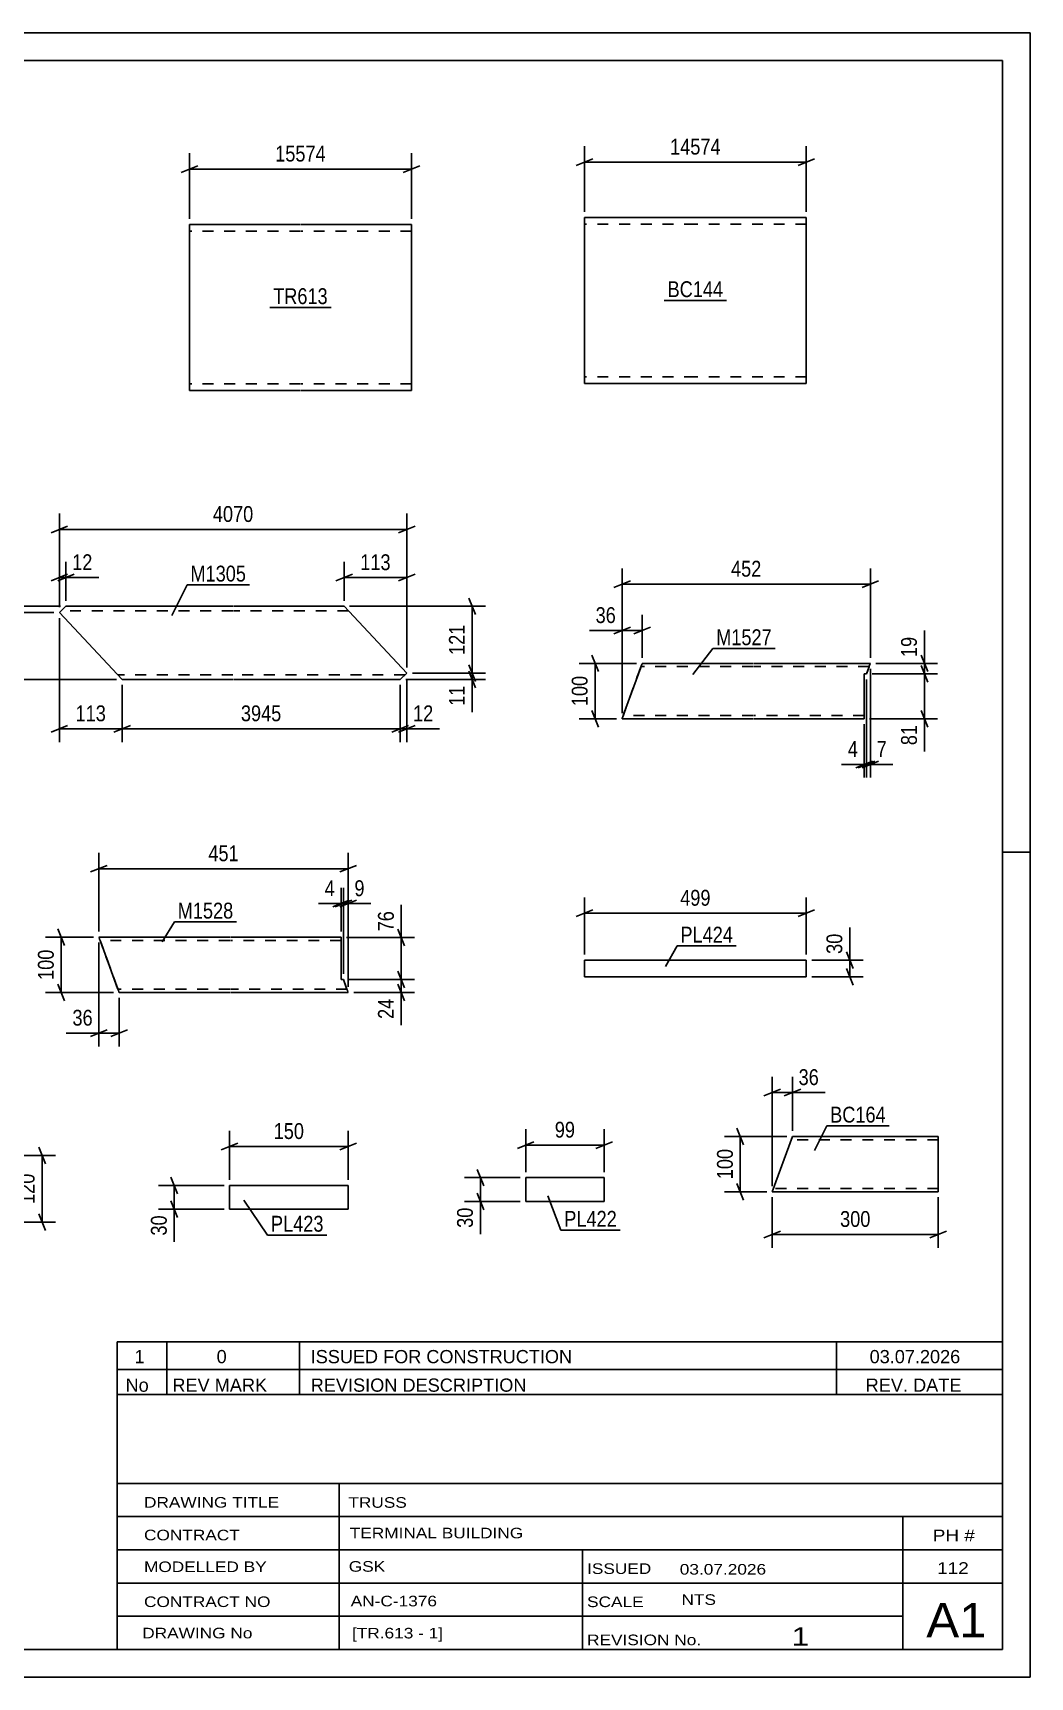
# Model space of a CAD drawing. Header units: millimetres. Extents: x 0 to 420, y 0 to 297.
# Drawn here: x 239.8 to 420, y 0 to 297 of the extents above; entities that cross this region are included whole.
import ezdxf

# ---------------------------------------------------------------- set-up
doc = ezdxf.new("R2010")
doc.units = ezdxf.units.MM
doc.linetypes.add('DXK_LINE_DOT2', pattern=[3.9198, 1.9599, -1.9599])
doc.styles.add('Arial Narrow', font='ARIALN.TTF', dxfattribs={"height": 0.2})

# ---------------------------------------------------------------- blocks, each defined once
blk = doc.blocks.new('Unknown-761550548-1135')
at = {"color": 5, "linetype": 'Continuous'}
for p, q in [((420, 297), (0, 297)), ((420, 0), (420, 297)), ((415, 292), (5, 292)), ((415, 5), (415, 292)), ((420, 149), (415, 149)), ((5, 5), (415, 5)), ((0, 0), (420, 0))]:
    blk.add_line(p, q, dxfattribs=at)
blk = doc.blocks.new('Unknown-761550548-12385')
at = {"color": 7, "linetype": 'Continuous'}
for p, q in [((255, 51.05), (255, 5)), ((255, 51.05), (415, 51.05)), ((415, 51), (415, 5)), ((255, 35), (415, 35)), ((295.14, 35), (295.14, 5)), ((255, 29), (415, 29)), ((397, 5.05), (397, 29.05)), ((255, 23), (415, 23)), ((339.14, 23), (339.14, 5)), ((255, 17), (415, 17)), ((255, 11), (397, 11)), ((255, 5), (415, 5))]:
    blk.add_line(p, q, dxfattribs=at)
at = {"color": 7, "style": 'Arial Narrow'}
for s, height, width, p in [('DRAWING TITLE', 1.9089, 1.425378, (259.88, 30.61)), ('TRUSS ', 1.909, 1.425378, (296.81, 30.59)), ('TERMINAL BUILDING', 1.9089, 1.425378, (297.06, 25.07)), ('CONTRACT', 1.909, 1.425378, (259.88, 24.71)), ('MODELLED BY', 1.9089, 1.425378, (259.88, 18.98)), ('GSK', 1.909, 1.425378, (296.88, 19.04)), ('ISSUED', 1.909, 1.425378, (339.94, 18.64)), ('03.07.2026', 1.909, 1.425378, (356.69, 18.52)), ('CONTRACT NO', 1.9089, 1.425378, (259.88, 12.66)), ('AN-C-1376', 1.909, 1.425378, (297.23, 12.78)), ('SCALE', 1.909, 1.425378, (339.94, 12.65)), ('A1', 6.204, 1.25, (401.24, 7.2)), ('DRAWING No', 1.909, 1.425378, (259.56, 7)), ('[TR.613 - 1]', 1.9089, 1.425378, (297.46, 6.99)), ('1', 3.34, 1.5, (376.91, 5.68)), ('REVISION No.', 1.9089, 1.425378, (339.94, 5.77))]:
    blk.add_text(s, height=height, dxfattribs=dict(at, width=width)).set_placement(p)
at = {"color": 7, "linetype": 'Continuous', "style": 'Arial Narrow'}
for s, height, width, p in [('PH #', 2.1, 1.42538, (402.4, 24.55)), ('112', 2.1, 1.42538, (403.19, 18.65)), ('NTS', 1.909, 1.425378, (357, 13.05))]:
    blk.add_text(s, height=height, dxfattribs=dict(at, width=width)).set_placement(p)
blk = doc.blocks.new('Unknown-761550548-12386')
at = {"color": 7, "linetype": 'Continuous'}
for p, q in [((255, 60.55), (415, 60.55)), ((415, 60.55), (255, 60.55)), ((255, 60.55), (255, 55.55)), ((264, 60.55), (264, 55.55)), ((288, 60.55), (288, 55.55)), ((385, 60.55), (385, 55.55)), ((415, 60.55), (415, 55.55)), ((255, 55.55), (415, 55.55)), ((255, 55.55), (255, 51.05)), ((255, 55.55), (415, 55.55)), ((264, 55.55), (264, 51.05)), ((288, 55.55), (288, 51.05)), ((385, 55.55), (385, 51.05)), ((415, 55.55), (415, 51.05)), ((415, 51.05), (255, 51.05))]:
    blk.add_line(p, q, dxfattribs=at)
at = {"color": 7, "linetype": 'Continuous', "style": 'Arial Narrow'}
for s, height, width, p in [('1', 2.39, 1.196471, (258.16, 56.7)), ('0', 2.39, 1.196471, (273, 56.7)), ('ISSUED FOR CONSTRUCTION', 2.3861, 1.196471, (290, 56.7)), ('03.07.2026', 2.386, 1.196471, (391, 56.7)), ('No', 2.386, 1.2, (256.54, 51.55)), ('REV MARK', 2.386, 1.2, (265, 51.55)), ('REVISION DESCRIPTION', 2.3861, 1.2, (290, 51.55)), ('REV. DATE', 2.386, 1.2, (390.28, 51.55))]:
    blk.add_text(s, height=height, dxfattribs=dict(at, width=width)).set_placement(p)
blk = doc.blocks.new('Part-761550548-8776 - 8745')
at = {"color": 2, "linetype": 'Continuous'}
for p, q in [((244.58, 192.29), (245.78, 193.42)), ((245.78, 193.42), (275.93, 193.42)), ((276.03, 193.42), (296.03, 193.42)), ((296.03, 193.42), (307.37, 181.35)), ((255.93, 180.22), (244.58, 192.29)), ((307.37, 181.35), (306.17, 180.22)), ((275.93, 180.22), (255.93, 180.22)), ((306.17, 180.22), (276.03, 180.22))]:
    blk.add_line(p, q, dxfattribs=at)
at = {"color": 7, "linetype": 'DXK_LINE_DOT2'}
for p, q in [((275.93, 192.62), (244.93, 192.62)), ((296.78, 192.62), (276.03, 192.62)), ((275.93, 181.02), (255.17, 181.02)), ((307.02, 181.02), (276.03, 181.02))]:
    blk.add_line(p, q, dxfattribs=at)
blk = doc.blocks.new('Part-761550548-8835 - 8834')
at = {"color": 2, "linetype": 'Continuous'}
for p, q in [((373.4, 87.67), (377.04, 97.67)), ((377.04, 97.67), (403.4, 97.67)), ((403.4, 87.67), (403.4, 97.67)), ((403.4, 87.67), (373.4, 87.67))]:
    blk.add_line(p, q, dxfattribs=at)
at = {"color": 7, "linetype": 'DXK_LINE_DOT2'}
for p, q in [((403.4, 97.07), (376.82, 97.07)), ((373.62, 88.27), (373.63, 88.32)), ((403.4, 88.27), (373.62, 88.27)), ((403.4, 88.27), (403.4, 88.32))]:
    blk.add_line(p, q, dxfattribs=at)
blk = doc.blocks.new('Part-761550548-8933 - 8932')
at = {"color": 2, "linetype": 'Continuous'}
for p, q in [((328.85, 85.93), (328.85, 90.22)), ((328.85, 90.22), (343.04, 90.22)), ((343.04, 90.22), (343.04, 85.93)), ((343.04, 85.93), (328.85, 85.93))]:
    blk.add_line(p, q, dxfattribs=at)
blk = doc.blocks.new('Part-761550548-8948 - 8947')
at = {"color": 2, "linetype": 'Continuous'}
for p, q in [((275.34, 84.54), (275.34, 88.82)), ((275.34, 88.82), (296.77, 88.82)), ((296.77, 88.82), (296.77, 84.54)), ((296.77, 84.54), (275.34, 84.54))]:
    blk.add_line(p, q, dxfattribs=at)
blk = doc.blocks.new('Part-761550548-8961 - 8960')
at = {"color": 2, "linetype": 'Continuous'}
for p, q in [((339.46, 126.51), (339.46, 129.51)), ((339.46, 129.51), (359.46, 129.51)), ((359.56, 129.51), (379.56, 129.51)), ((379.56, 129.51), (379.56, 126.51)), ((359.46, 126.51), (339.46, 126.51)), ((379.56, 126.51), (359.56, 126.51))]:
    blk.add_line(p, q, dxfattribs=at)
blk = doc.blocks.new('Part-761550548-8975 - 8974')
at = {"color": 7, "linetype": 'DXK_LINE_DOT2'}
for p, q in [((349.63, 182.38), (346.5, 173.77)), ((349.55, 182.15), (346.54, 173.9)), ((349.67, 182.48), (346.61, 174.09)), ((349.55, 182.15), (349.62, 182.35)), ((349.62, 182.35), (349.63, 182.38)), ((349.77, 182.77), (349.63, 182.38)), ((349.63, 182.38), (349.67, 182.48)), ((349.67, 182.48), (349.68, 182.52)), ((349.67, 182.48), (349.68, 182.52)), ((369.9, 182.52), (349.68, 182.52)), ((349.87, 183.03), (349.77, 182.77)), ((349.9, 183.12), (349.87, 183.03)), ((369.9, 183.12), (349.9, 183.12)), ((391.13, 183.12), (370, 183.12)), ((390.91, 182.52), (370, 182.52)), ((390, 173.9), (390, 181.22)), ((390, 181.22), (390.44, 181.22)), ((390.44, 181.22), (390, 181.22)), ((390, 181.22), (390, 173.9)), ((390.44, 181.22), (390, 181.22)), ((390, 181.22), (390, 173.77)), ((390, 181.22), (390, 181.22)), ((390.9, 182.48), (390.44, 181.22)), ((390.86, 182.38), (390.44, 181.22)), ((390.44, 181.22), (390.78, 182.15)), ((390.44, 181.22), (390.44, 181.22)), ((390.78, 182.15), (390.85, 182.35)), ((390.85, 182.35), (390.86, 182.38)), ((390.86, 182.38), (391, 182.77)), ((390.86, 182.38), (390.9, 182.48)), ((390.9, 182.48), (390.91, 182.52)), ((390.9, 182.48), (390.91, 182.52)), ((391, 182.77), (391.1, 183.03)), ((391.1, 183.03), (391.13, 183.12)), ((346.29, 173.21), (346.26, 173.12)), ((346.26, 173.12), (346.26, 173.12)), ((346.39, 173.47), (346.29, 173.21)), ((346.5, 173.77), (346.39, 173.47)), ((346.48, 173.72), (346.54, 173.9)), ((346.48, 173.72), (346.5, 173.77)), ((369.9, 173.72), (346.48, 173.72)), ((346.5, 173.77), (346.61, 174.09)), ((390, 173.72), (370, 173.72)), ((390, 173.72), (390, 173.9)), ((390, 173.77), (390, 173.9)), ((390, 173.47), (390, 173.77)), ((390, 173.72), (390, 173.77)), ((390, 173.21), (390, 173.47)), ((390, 173.12), (390, 173.21))]:
    blk.add_line(p, q, dxfattribs=at)
at = {"color": 2, "linetype": 'Continuous'}
for p, q in [((349.63, 182.38), (346.53, 173.86)), ((349.63, 182.38), (349.77, 182.77)), ((349.77, 182.77), (349.87, 183.03)), ((349.87, 183.03), (349.9, 183.12)), ((349.9, 183.12), (349.9, 183.12)), ((349.9, 183.12), (369.9, 183.12)), ((370, 183.12), (391.13, 183.12)), ((390, 173.86), (390, 181.22)), ((390, 181.22), (390.44, 181.22)), ((390, 181.22), (390, 181.22)), ((390.44, 181.22), (390.86, 182.38)), ((390.44, 181.22), (390.44, 181.22)), ((391, 182.77), (390.86, 182.38)), ((391.1, 183.03), (391, 182.77)), ((391.13, 183.12), (391.1, 183.03)), ((391.13, 183.12), (391.13, 183.12)), ((346.26, 173.12), (346.3, 173.21)), ((346.26, 173.12), (346.26, 173.12)), ((369.9, 173.12), (346.26, 173.12)), ((346.3, 173.21), (346.39, 173.47)), ((346.39, 173.47), (346.53, 173.86)), ((390, 173.12), (370, 173.12)), ((390, 173.86), (390, 173.47)), ((390, 173.47), (390, 173.21)), ((390, 173.21), (390, 173.12))]:
    blk.add_line(p, q, dxfattribs=at)
blk = doc.blocks.new('Part-761550548-8982 - 8981')
at = {"color": 2, "linetype": 'Continuous'}
for p, q in [((251.73, 133.67), (251.74, 133.67)), ((275.38, 133.67), (251.74, 133.67)), ((251.77, 133.58), (251.74, 133.67)), ((295.48, 133.67), (275.48, 133.67)), ((295.48, 133.67), (295.48, 133.58)), ((251.86, 133.32), (251.77, 133.58)), ((252.01, 132.93), (251.86, 133.32)), ((255.11, 124.41), (252.01, 132.93)), ((295.48, 133.58), (295.48, 133.32)), ((295.48, 133.32), (295.48, 132.93)), ((295.48, 126.03), (295.48, 132.93)), ((295.91, 126.03), (295.48, 126.03)), ((295.48, 126.03), (295.48, 126.03)), ((296.5, 124.41), (295.91, 126.03)), ((295.91, 126.03), (295.91, 126.03)), ((255.25, 124.02), (255.11, 124.41)), ((255.35, 123.76), (255.25, 124.02)), ((255.38, 123.67), (255.35, 123.76)), ((255.38, 123.67), (255.38, 123.67)), ((275.38, 123.67), (255.38, 123.67)), ((296.77, 123.67), (275.48, 123.67)), ((296.5, 124.41), (296.64, 124.02)), ((296.64, 124.02), (296.74, 123.76)), ((296.74, 123.76), (296.77, 123.67)), ((296.77, 123.67), (296.77, 123.67))]:
    blk.add_line(p, q, dxfattribs=at)
at = {"color": 7, "linetype": 'DXK_LINE_DOT2'}
for p, q in [((251.74, 133.67), (251.73, 133.67)), ((251.73, 133.67), (251.77, 133.58)), ((295.48, 133.58), (295.48, 133.67)), ((251.77, 133.58), (251.86, 133.32)), ((251.86, 133.32), (252, 132.93)), ((275.38, 133.07), (251.95, 133.07)), ((251.97, 133.03), (251.95, 133.07)), ((251.97, 133.03), (251.95, 133.07)), ((255.02, 124.64), (251.97, 133.03)), ((252.01, 132.93), (251.97, 133.03)), ((255.14, 124.32), (252, 132.93)), ((252.02, 132.9), (252.01, 132.93)), ((252.09, 132.7), (252.02, 132.9)), ((255.1, 124.45), (252.09, 132.7)), ((295.48, 133.07), (275.48, 133.07)), ((295.48, 133.32), (295.48, 133.58)), ((295.48, 132.93), (295.48, 133.32)), ((295.48, 133.03), (295.48, 133.07)), ((295.48, 133.03), (295.48, 133.07)), ((295.48, 133.03), (295.48, 126.03)), ((295.48, 132.93), (295.48, 133.03)), ((295.48, 132.93), (295.48, 126.03)), ((295.48, 132.9), (295.48, 132.93)), ((295.48, 126.03), (295.48, 132.9)), ((295.48, 126.03), (295.91, 126.03)), ((295.91, 126.03), (295.48, 126.03)), ((295.48, 126.03), (295.91, 126.03)), ((295.48, 126.03), (295.48, 126.03)), ((295.91, 126.03), (296.42, 124.64)), ((296.49, 124.45), (295.91, 126.03)), ((295.91, 126.03), (296.5, 124.41)), ((295.91, 126.03), (295.91, 126.03)), ((255.1, 124.45), (255.02, 124.64)), ((255.14, 124.32), (255.1, 124.45)), ((255.1, 124.45), (255.14, 124.32)), ((255.16, 124.27), (255.14, 124.32)), ((255.14, 124.32), (255.16, 124.27)), ((255.14, 124.32), (255.25, 124.02)), ((275.38, 124.27), (255.16, 124.27)), ((255.25, 124.02), (255.34, 123.76)), ((255.34, 123.76), (255.38, 123.67)), ((255.38, 123.67), (275.38, 123.67)), ((296.55, 124.27), (275.48, 124.27)), ((275.48, 123.67), (296.77, 123.67)), ((296.49, 124.45), (296.42, 124.64)), ((296.49, 124.45), (296.54, 124.32)), ((296.54, 124.32), (296.49, 124.45)), ((296.64, 124.02), (296.5, 124.41)), ((296.54, 124.32), (296.55, 124.27)), ((296.55, 124.27), (296.54, 124.32)), ((296.74, 123.76), (296.64, 124.02)), ((296.77, 123.67), (296.74, 123.76))]:
    blk.add_line(p, q, dxfattribs=at)
blk = doc.blocks.new('Part-761550548-9001 - 9000')
at = {"color": 2, "linetype": 'Continuous'}
for p, q in [((288.1, 262.41), (268.1, 262.41)), ((268.1, 234.81), (268.1, 262.41)), ((308.2, 262.41), (288.2, 262.41)), ((308.2, 262.41), (308.2, 232.41)), ((268.1, 234.81), (268.1, 232.41)), ((288.1, 232.41), (268.1, 232.41)), ((308.2, 232.41), (288.2, 232.41))]:
    blk.add_line(p, q, dxfattribs=at)
at = {"color": 7, "linetype": 'DXK_LINE_DOT2'}
for p, q in [((288.1, 261.21), (268.1, 261.21)), ((308.2, 261.21), (288.2, 261.21)), ((268.1, 232.59), (268.1, 234.81)), ((268.1, 233.61), (268.1, 233.7)), ((288.1, 233.61), (268.1, 233.61)), ((308.2, 233.61), (288.2, 233.61)), ((308.2, 233.61), (308.2, 233.7))]:
    blk.add_line(p, q, dxfattribs=at)
blk = doc.blocks.new('Part-761550548-9010 - 9009')
at = {"color": 2, "linetype": 'Continuous'}
for p, q in [((359.46, 263.67), (339.46, 263.67)), ((339.46, 236.07), (339.46, 263.67)), ((379.56, 263.67), (359.56, 263.67)), ((379.56, 263.67), (379.56, 233.67)), ((339.46, 236.07), (339.46, 233.67)), ((359.46, 233.67), (339.46, 233.67)), ((379.56, 233.67), (359.56, 233.67))]:
    blk.add_line(p, q, dxfattribs=at)
at = {"color": 7, "linetype": 'DXK_LINE_DOT2'}
for p, q in [((359.46, 262.47), (339.46, 262.47)), ((379.56, 262.47), (359.56, 262.47)), ((339.46, 233.85), (339.46, 236.07)), ((339.46, 234.87), (339.46, 234.96)), ((359.46, 234.87), (339.46, 234.87)), ((379.56, 234.87), (359.56, 234.87)), ((379.56, 234.87), (379.56, 234.96))]:
    blk.add_line(p, q, dxfattribs=at)
blk = doc.blocks.new('StraightDimension-761550548-9039 - 8745')
at = {"color": 7, "linetype": 'Continuous'}
for p, q in [((243.08, 198), (246.08, 199.2)), ((247.28, 199.2), (244.28, 198)), ((244.58, 193.29), (244.58, 201.45)), ((245.78, 194.42), (245.78, 201.45)), ((244.58, 198.6), (245.78, 198.6))]:
    blk.add_line(p, q, dxfattribs=at)
at = {"color": 0}
blk.add_wipeout([(251.16, 199.35), (251.16, 203.55), (246.3, 203.55), (246.3, 199.35)], dxfattribs=at)
at = {"color": 7, "linetype": 'Continuous'}
blk.add_line((245.78, 198.6), (251.69, 198.6), dxfattribs=at)
blk.add_line((245.78, 198.6), (251.69, 198.6), dxfattribs=at)
at = {"color": 3, "style": 'Arial Narrow'}
blk.add_text('12', height=2.863, dxfattribs=at).set_placement((246.9, 199.95))
blk = doc.blocks.new('StraightDimension-761550548-11338 - 8745')
at = {"color": 7, "linetype": 'Continuous'}
for p, q in [((297.03, 193.42), (321.6, 193.42)), ((318.6, 194.92), (319.8, 191.92)), ((319.2, 181.35), (319.2, 193.42)), ((308.37, 181.35), (321.6, 181.35)), ((319.8, 179.85), (318.6, 182.85))]:
    blk.add_line(p, q, dxfattribs=at)
at = {"color": 0}
blk.add_wipeout([(318.45, 190.73), (314.25, 190.73), (314.25, 184.04), (318.45, 184.04)], dxfattribs=at)
at = {"color": 3, "style": 'Arial Narrow'}
blk.add_text('121', height=2.863, rotation=90.0002, dxfattribs=at).set_placement((317.85, 184.64))
blk = doc.blocks.new('StraightDimension-761550548-9059 - 8745')
at = {"color": 7, "linetype": 'Continuous'}
for p, q in [((246.08, 207.91), (243.08, 206.71)), ((244.58, 193.29), (244.58, 210.16)), ((305.87, 206.71), (308.87, 207.91)), ((307.37, 182.35), (307.37, 210.16)), ((244.58, 207.31), (307.37, 207.31))]:
    blk.add_line(p, q, dxfattribs=at)
at = {"color": 0}
blk.add_wipeout([(280.23, 208.06), (280.23, 212.26), (271.72, 212.26), (271.72, 208.06)], dxfattribs=at)
at = {"color": 3, "style": 'Arial Narrow'}
blk.add_text('4070', height=2.863, dxfattribs=at).set_placement((272.32, 208.66))
blk = doc.blocks.new('StraightDimension-761550548-9035 - 8745')
at = {"color": 7, "linetype": 'Continuous'}
for p, q in [((294.53, 198), (297.53, 199.2)), ((296.03, 194.42), (296.03, 201.45)), ((308.87, 199.2), (305.87, 198)), ((307.37, 182.35), (307.37, 201.45)), ((296.03, 198.6), (307.37, 198.6))]:
    blk.add_line(p, q, dxfattribs=at)
at = {"color": 0}
blk.add_wipeout([(305.04, 199.35), (305.04, 203.55), (298.36, 203.55), (298.36, 199.35)], dxfattribs=at)
at = {"color": 3, "style": 'Arial Narrow'}
blk.add_text('113', height=2.863, dxfattribs=at).set_placement((298.96, 199.95))
blk = doc.blocks.new('StraightDimension-761550548-11339 - 8745')
at = {"color": 7, "linetype": 'Continuous'}
for p, q in [((308.37, 181.35), (321.6, 181.35)), ((318.6, 182.85), (319.8, 179.85)), ((319.8, 178.72), (318.6, 181.72)), ((319.2, 180.22), (319.2, 181.35)), ((307.17, 180.22), (321.6, 180.22))]:
    blk.add_line(p, q, dxfattribs=at)
at = {"color": 0}
blk.add_wipeout([(318.45, 179.69), (314.25, 179.69), (314.25, 174.84), (318.45, 174.84)], dxfattribs=at)
at = {"color": 7, "linetype": 'Continuous'}
blk.add_line((319.2, 180.22), (319.2, 174.31), dxfattribs=at)
blk.add_line((319.2, 180.22), (319.2, 174.31), dxfattribs=at)
at = {"color": 3, "style": 'Arial Narrow'}
blk.add_text('11', height=2.863, rotation=90.0002, dxfattribs=at).set_placement((317.85, 175.44))
blk = doc.blocks.new('StraightDimension-761550548-11375 - 8745')
at = {"color": 7, "linetype": 'Continuous'}
for p, q in [((244.78, 193.42), (232.64, 193.42)), ((234.89, 194.92), (236.09, 191.92)), ((236.09, 190.79), (234.89, 193.79)), ((235.49, 192.29), (235.49, 193.42)), ((243.58, 192.29), (232.64, 192.29))]:
    blk.add_line(p, q, dxfattribs=at)
at = {"color": 0}
blk.add_wipeout([(234.74, 198.8), (230.54, 198.8), (230.54, 193.94), (234.74, 193.94)], dxfattribs=at)
at = {"color": 7, "linetype": 'Continuous'}
blk.add_line((235.49, 193.42), (235.49, 199.32), dxfattribs=at)
blk.add_line((235.49, 193.42), (235.49, 199.32), dxfattribs=at)
at = {"color": 3, "style": 'Arial Narrow'}
blk.add_text('11', height=2.863, rotation=90.0002, dxfattribs=at).set_placement((234.14, 194.54))
blk = doc.blocks.new('StraightDimension-761550548-11376 - 8745')
at = {"color": 7, "linetype": 'Continuous'}
for p, q in [((234.89, 193.79), (236.09, 190.79)), ((243.58, 192.29), (232.64, 192.29)), ((235.49, 180.22), (235.49, 192.29)), ((236.09, 178.72), (234.89, 181.72)), ((254.93, 180.22), (232.64, 180.22))]:
    blk.add_line(p, q, dxfattribs=at)
at = {"color": 0}
blk.add_wipeout([(234.74, 189.59), (230.54, 189.59), (230.54, 182.91), (234.74, 182.91)], dxfattribs=at)
at = {"color": 3, "style": 'Arial Narrow'}
blk.add_text('121', height=2.863, rotation=90.0002, dxfattribs=at).set_placement((234.14, 183.51))
blk = doc.blocks.new('StraightDimension-761550548-11956 - 8745')
at = {"color": 7, "linetype": 'Continuous'}
for p, q in [((306.17, 179.22), (306.17, 168.91)), ((307.37, 180.35), (307.37, 168.91)), ((304.67, 170.71), (307.67, 171.91)), ((308.87, 171.91), (305.87, 170.71)), ((306.17, 171.31), (307.37, 171.31))]:
    blk.add_line(p, q, dxfattribs=at)
at = {"color": 0}
blk.add_wipeout([(312.76, 172.06), (312.76, 176.26), (307.9, 176.26), (307.9, 172.06)], dxfattribs=at)
at = {"color": 7, "linetype": 'Continuous'}
blk.add_line((307.37, 171.31), (313.28, 171.31), dxfattribs=at)
blk.add_line((307.37, 171.31), (313.28, 171.31), dxfattribs=at)
at = {"color": 3, "style": 'Arial Narrow'}
blk.add_text('12', height=2.863, dxfattribs=at).set_placement((308.5, 172.66))
blk = doc.blocks.new('StraightDimension-761550548-11957 - 8745')
at = {"color": 7, "linetype": 'Continuous'}
for p, q in [((255.93, 179.22), (255.93, 168.91)), ((306.17, 179.22), (306.17, 168.91)), ((257.43, 171.91), (254.43, 170.71)), ((255.93, 171.31), (306.17, 171.31)), ((304.67, 170.71), (307.67, 171.91))]:
    blk.add_line(p, q, dxfattribs=at)
at = {"color": 0}
blk.add_wipeout([(285.3, 172.06), (285.3, 176.26), (276.79, 176.26), (276.79, 172.06)], dxfattribs=at)
at = {"color": 3, "style": 'Arial Narrow'}
blk.add_text('3945', height=2.863, dxfattribs=at).set_placement((277.39, 172.66))
blk = doc.blocks.new('StraightDimension-761550548-11958 - 8745')
at = {"color": 7, "linetype": 'Continuous'}
for p, q in [((244.58, 191.29), (244.58, 168.91)), ((255.93, 179.22), (255.93, 168.91)), ((243.08, 170.71), (246.08, 171.91)), ((244.58, 171.31), (255.93, 171.31)), ((257.43, 171.91), (254.43, 170.71))]:
    blk.add_line(p, q, dxfattribs=at)
at = {"color": 0}
blk.add_wipeout([(253.59, 172.06), (253.59, 176.26), (246.91, 176.26), (246.91, 172.06)], dxfattribs=at)
at = {"color": 3, "style": 'Arial Narrow'}
blk.add_text('113', height=2.863, dxfattribs=at).set_placement((247.51, 172.66))
blk = doc.blocks.new('StraightDimension-761550548-9217 - 8834')
at = {"color": 7, "linetype": 'Continuous'}
for p, q in [((373.4, 86.67), (373.4, 77.57)), ((403.4, 86.67), (403.4, 77.57)), ((374.9, 80.57), (371.9, 79.37)), ((401.9, 79.37), (404.9, 80.57)), ((373.4, 79.97), (403.4, 79.97))]:
    blk.add_line(p, q, dxfattribs=at)
at = {"color": 0}
blk.add_wipeout([(391.74, 80.72), (391.74, 84.92), (385.06, 84.92), (385.06, 80.72)], dxfattribs=at)
at = {"color": 3, "style": 'Arial Narrow'}
blk.add_text('300', height=2.863, dxfattribs=at).set_placement((385.66, 81.32))
blk = doc.blocks.new('StraightDimension-761550548-9211 - 8834')
at = {"color": 7, "linetype": 'Continuous'}
for p, q in [((367.03, 99.17), (368.23, 96.17)), ((376.04, 97.67), (364.78, 97.67)), ((367.63, 87.67), (367.63, 97.67)), ((368.23, 86.17), (367.03, 89.17)), ((372.4, 87.67), (364.78, 87.67))]:
    blk.add_line(p, q, dxfattribs=at)
at = {"color": 0}
blk.add_wipeout([(366.88, 96.01), (362.68, 96.01), (362.68, 89.33), (366.88, 89.33)], dxfattribs=at)
at = {"color": 3, "style": 'Arial Narrow'}
blk.add_text('100', height=2.863, rotation=90.0002, dxfattribs=at).set_placement((366.28, 89.93))
blk = doc.blocks.new('StraightDimension-761550548-9207 - 8834')
at = {"color": 7, "linetype": 'Continuous'}
for p, q in [((373.4, 88.67), (373.4, 108.44)), ((377.04, 98.67), (377.04, 108.44)), ((371.9, 104.99), (374.9, 106.19)), ((373.4, 105.59), (377.04, 105.59)), ((378.54, 106.19), (375.54, 104.99))]:
    blk.add_line(p, q, dxfattribs=at)
at = {"color": 0}
blk.add_wipeout([(382.42, 106.34), (382.42, 110.54), (377.56, 110.54), (377.56, 106.34)], dxfattribs=at)
at = {"color": 7, "linetype": 'Continuous'}
blk.add_line((377.04, 105.59), (382.94, 105.59), dxfattribs=at)
blk.add_line((377.04, 105.59), (382.94, 105.59), dxfattribs=at)
at = {"color": 3, "style": 'Arial Narrow'}
blk.add_text('36', height=2.863, dxfattribs=at).set_placement((378.16, 106.94))
blk = doc.blocks.new('StraightDimension-761550548-9349 - 8892')
at = {"color": 7, "linetype": 'Continuous'}
for p, q in [((240.86, 95.7), (242.06, 92.7)), ((222.7, 94.2), (243.86, 94.2)), ((241.46, 82.2), (241.46, 94.2)), ((242.06, 80.7), (240.86, 83.7)), ((234.7, 82.2), (243.86, 82.2))]:
    blk.add_line(p, q, dxfattribs=at)
at = {"color": 0}
blk.add_wipeout([(240.71, 91.54), (236.51, 91.54), (236.51, 84.86), (240.71, 84.86)], dxfattribs=at)
at = {"color": 3, "style": 'Arial Narrow'}
blk.add_text('120', height=2.863, rotation=90.0002, dxfattribs=at).set_placement((240.11, 85.46))
blk = doc.blocks.new('StraightDimension-761550548-9353 - 8932')
at = {"color": 7, "linetype": 'Continuous'}
for p, q in [((327.85, 90.22), (317.81, 90.22)), ((320.06, 91.72), (321.26, 88.72)), ((320.66, 85.93), (320.66, 90.22)), ((321.26, 84.43), (320.06, 87.43)), ((327.85, 85.93), (317.81, 85.93))]:
    blk.add_line(p, q, dxfattribs=at)
at = {"color": 0}
blk.add_wipeout([(319.91, 85.41), (315.71, 85.41), (315.71, 80.55), (319.91, 80.55)], dxfattribs=at)
at = {"color": 7, "linetype": 'Continuous'}
blk.add_line((320.66, 85.93), (320.66, 80.03), dxfattribs=at)
blk.add_line((320.66, 85.93), (320.66, 80.03), dxfattribs=at)
at = {"color": 3, "style": 'Arial Narrow'}
blk.add_text('30', height=2.863, rotation=90.0002, dxfattribs=at).set_placement((319.31, 81.15))
blk = doc.blocks.new('StraightDimension-761550548-9357 - 8932')
at = {"color": 7, "linetype": 'Continuous'}
for p, q in [((328.85, 91.22), (328.85, 98.95)), ((343.04, 91.22), (343.04, 98.95)), ((330.35, 96.7), (327.35, 95.5)), ((328.85, 96.1), (343.04, 96.1)), ((341.54, 95.5), (344.54, 96.7))]:
    blk.add_line(p, q, dxfattribs=at)
at = {"color": 0}
blk.add_wipeout([(338.37, 96.85), (338.37, 101.05), (333.51, 101.05), (333.51, 96.85)], dxfattribs=at)
at = {"color": 3, "style": 'Arial Narrow'}
blk.add_text('99', height=2.863, dxfattribs=at).set_placement((334.11, 97.45))
blk = doc.blocks.new('StraightDimension-761550548-9361 - 8947')
at = {"color": 7, "linetype": 'Continuous'}
for p, q in [((264.74, 90.32), (265.94, 87.32)), ((274.34, 88.82), (262.49, 88.82)), ((265.34, 84.54), (265.34, 88.82)), ((274.34, 84.54), (262.49, 84.54)), ((265.94, 83.04), (264.74, 86.04))]:
    blk.add_line(p, q, dxfattribs=at)
at = {"color": 0}
blk.add_wipeout([(264.59, 84.01), (260.39, 84.01), (260.39, 79.15), (264.59, 79.15)], dxfattribs=at)
at = {"color": 7, "linetype": 'Continuous'}
blk.add_line((265.34, 84.54), (265.34, 78.63), dxfattribs=at)
blk.add_line((265.34, 84.54), (265.34, 78.63), dxfattribs=at)
at = {"color": 3, "style": 'Arial Narrow'}
blk.add_text('30', height=2.863, rotation=90.0002, dxfattribs=at).set_placement((263.99, 79.75))
blk = doc.blocks.new('StraightDimension-761550548-9365 - 8947')
at = {"color": 7, "linetype": 'Continuous'}
for p, q in [((275.34, 89.82), (275.34, 98.7)), ((296.77, 89.82), (296.77, 98.7)), ((276.84, 96.45), (273.84, 95.25)), ((275.34, 95.85), (296.77, 95.85)), ((295.27, 95.25), (298.27, 96.45))]:
    blk.add_line(p, q, dxfattribs=at)
at = {"color": 0}
blk.add_wipeout([(289.4, 96.6), (289.4, 100.8), (282.71, 100.8), (282.71, 96.6)], dxfattribs=at)
at = {"color": 3, "style": 'Arial Narrow'}
blk.add_text('150', height=2.863, dxfattribs=at).set_placement((283.31, 97.2))
blk = doc.blocks.new('StraightDimension-761550548-9369 - 8960')
at = {"color": 7, "linetype": 'Continuous'}
for p, q in [((386.81, 131.01), (388.01, 128.01)), ((380.56, 129.51), (389.81, 129.51)), ((388.01, 125.01), (386.81, 128.01)), ((387.41, 126.51), (387.41, 129.51)), ((380.56, 126.51), (389.81, 126.51))]:
    blk.add_line(p, q, dxfattribs=at)
at = {"color": 0}
blk.add_wipeout([(386.66, 134.89), (382.46, 134.89), (382.46, 130.03), (386.66, 130.03)], dxfattribs=at)
at = {"color": 7, "linetype": 'Continuous'}
blk.add_line((387.41, 129.51), (387.41, 135.41), dxfattribs=at)
blk.add_line((387.41, 129.51), (387.41, 135.41), dxfattribs=at)
at = {"color": 3, "style": 'Arial Narrow'}
blk.add_text('30', height=2.863, rotation=90.0002, dxfattribs=at).set_placement((386.06, 130.63))
blk = doc.blocks.new('StraightDimension-761550548-9373 - 8960')
at = {"color": 7, "linetype": 'Continuous'}
for p, q in [((339.46, 130.51), (339.46, 140.84)), ((379.56, 130.51), (379.56, 140.84)), ((340.96, 138.59), (337.96, 137.39)), ((339.46, 137.99), (379.56, 137.99)), ((378.06, 137.39), (381.06, 138.59))]:
    blk.add_line(p, q, dxfattribs=at)
at = {"color": 0}
blk.add_wipeout([(362.85, 138.74), (362.85, 142.94), (356.17, 142.94), (356.17, 138.74)], dxfattribs=at)
at = {"color": 3, "style": 'Arial Narrow'}
blk.add_text('499', height=2.863, dxfattribs=at).set_placement((356.77, 139.34))
blk = doc.blocks.new('StraightDimension-761550548-9412 - 8974')
at = {"color": 7, "linetype": 'Continuous'}
for p, q in [((346.26, 174.12), (346.26, 200.28)), ((391.13, 184.12), (391.13, 200.28)), ((347.76, 198.03), (344.76, 196.83)), ((346.26, 197.43), (391.13, 197.43)), ((389.63, 196.83), (392.63, 198.03))]:
    blk.add_line(p, q, dxfattribs=at)
at = {"color": 0}
blk.add_wipeout([(372.04, 198.18), (372.04, 202.38), (365.35, 202.38), (365.35, 198.18)], dxfattribs=at)
at = {"color": 3, "style": 'Arial Narrow'}
blk.add_text('452', height=2.863, dxfattribs=at).set_placement((365.95, 198.78))
blk = doc.blocks.new('StraightDimension-761550548-9377 - 8974')
at = {"color": 7, "linetype": 'Continuous'}
for p, q in [((400.29, 184.62), (401.49, 181.62)), ((391.44, 181.22), (403.29, 181.22)), ((392.13, 183.12), (403.29, 183.12)), ((401.49, 179.72), (400.29, 182.72)), ((400.89, 181.22), (400.89, 183.12))]:
    blk.add_line(p, q, dxfattribs=at)
at = {"color": 0}
blk.add_wipeout([(400.14, 188.5), (395.94, 188.5), (395.94, 183.65), (400.14, 183.65)], dxfattribs=at)
at = {"color": 7, "linetype": 'Continuous'}
blk.add_line((400.89, 183.12), (400.89, 189.03), dxfattribs=at)
blk.add_line((400.89, 183.12), (400.89, 189.03), dxfattribs=at)
at = {"color": 3, "style": 'Arial Narrow'}
blk.add_text('19', height=2.863, rotation=90.0002, dxfattribs=at).set_placement((399.54, 184.25))
blk = doc.blocks.new('StraightDimension-761550548-9386 - 8974')
at = {"color": 7, "linetype": 'Continuous'}
for p, q in [((340.78, 184.62), (341.98, 181.62)), ((348.9, 183.12), (338.53, 183.12)), ((341.38, 173.12), (341.38, 183.12)), ((345.26, 173.12), (338.53, 173.12)), ((341.98, 171.62), (340.78, 174.62))]:
    blk.add_line(p, q, dxfattribs=at)
at = {"color": 0}
blk.add_wipeout([(340.63, 181.47), (336.43, 181.47), (336.43, 174.78), (340.63, 174.78)], dxfattribs=at)
at = {"color": 3, "style": 'Arial Narrow'}
blk.add_text('100', height=2.863, rotation=90.0002, dxfattribs=at).set_placement((340.03, 175.38))
blk = doc.blocks.new('StraightDimension-761550548-9378 - 8974')
at = {"color": 7, "linetype": 'Continuous'}
for p, q in [((391.44, 181.22), (403.29, 181.22)), ((400.29, 182.72), (401.49, 179.72)), ((400.89, 173.12), (400.89, 181.22)), ((391, 173.12), (403.29, 173.12)), ((401.49, 171.62), (400.29, 174.62))]:
    blk.add_line(p, q, dxfattribs=at)
at = {"color": 0}
blk.add_wipeout([(400.14, 172.6), (395.94, 172.6), (395.94, 167.74), (400.14, 167.74)], dxfattribs=at)
at = {"color": 7, "linetype": 'Continuous'}
blk.add_line((400.89, 173.12), (400.89, 167.22), dxfattribs=at)
blk.add_line((400.89, 173.12), (400.89, 167.22), dxfattribs=at)
at = {"color": 3, "style": 'Arial Narrow'}
blk.add_text('81', height=2.863, rotation=90.0002, dxfattribs=at).set_placement((399.54, 168.34))
blk = doc.blocks.new('StraightDimension-761550548-9392 - 8974')
at = {"color": 7, "linetype": 'Continuous'}
for p, q in [((346.26, 174.12), (346.26, 191.9)), ((349.9, 184.12), (349.9, 191.9)), ((344.76, 188.45), (347.76, 189.65)), ((346.26, 189.05), (349.9, 189.05)), ((351.4, 189.65), (348.4, 188.45))]:
    blk.add_line(p, q, dxfattribs=at)
at = {"color": 0}
blk.add_wipeout([(345.74, 189.8), (345.74, 194), (340.88, 194), (340.88, 189.8)], dxfattribs=at)
at = {"color": 7, "linetype": 'Continuous'}
blk.add_line((346.26, 189.05), (340.36, 189.05), dxfattribs=at)
blk.add_line((346.26, 189.05), (340.36, 189.05), dxfattribs=at)
at = {"color": 3, "style": 'Arial Narrow'}
blk.add_text('36', height=2.863, dxfattribs=at).set_placement((341.48, 190.4))
blk = doc.blocks.new('StraightDimension-761550548-12124 - 8974')
at = {"color": 7, "linetype": 'Continuous'}
for p, q in [((391.13, 182.12), (391.13, 162.47)), ((390.44, 180.22), (390.44, 162.47)), ((388.94, 164.27), (391.94, 165.47)), ((392.63, 165.47), (389.63, 164.27)), ((390.44, 164.87), (391.13, 164.87))]:
    blk.add_line(p, q, dxfattribs=at)
at = {"color": 0}
blk.add_wipeout([(394.68, 165.62), (394.68, 169.82), (391.66, 169.82), (391.66, 165.62)], dxfattribs=at)
at = {"color": 7, "linetype": 'Continuous'}
blk.add_line((391.13, 164.87), (395.21, 164.87), dxfattribs=at)
blk.add_line((391.13, 164.87), (395.21, 164.87), dxfattribs=at)
at = {"color": 3, "style": 'Arial Narrow'}
blk.add_text('7', height=2.86, dxfattribs=at).set_placement((392.26, 166.22))
blk = doc.blocks.new('StraightDimension-761550548-12125 - 8974')
at = {"color": 7, "linetype": 'Continuous'}
for p, q in [((390.44, 180.22), (390.44, 162.47)), ((390, 172.12), (390, 162.47)), ((388.5, 164.27), (391.5, 165.47)), ((391.94, 165.47), (388.94, 164.27)), ((390, 164.87), (390.44, 164.87))]:
    blk.add_line(p, q, dxfattribs=at)
at = {"color": 0}
blk.add_wipeout([(389.48, 165.62), (389.48, 169.82), (386.45, 169.82), (386.45, 165.62)], dxfattribs=at)
at = {"color": 7, "linetype": 'Continuous'}
blk.add_line((390, 164.87), (385.92, 164.87), dxfattribs=at)
blk.add_line((390, 164.87), (385.92, 164.87), dxfattribs=at)
at = {"color": 3, "style": 'Arial Narrow'}
blk.add_text('4', height=2.86, dxfattribs=at).set_placement((387.05, 166.22))
blk = doc.blocks.new('StraightDimension-761550548-12322 - 8981')
at = {"color": 7, "linetype": 'Continuous'}
for p, q in [((295.91, 127.03), (295.91, 142.57)), ((296.77, 124.67), (296.77, 142.57)), ((294.41, 139.12), (297.41, 140.32)), ((298.27, 140.32), (295.27, 139.12)), ((295.91, 139.72), (296.77, 139.72))]:
    blk.add_line(p, q, dxfattribs=at)
at = {"color": 0}
blk.add_wipeout([(300.32, 140.47), (300.32, 144.67), (297.3, 144.67), (297.3, 140.47)], dxfattribs=at)
at = {"color": 7, "linetype": 'Continuous'}
blk.add_line((296.77, 139.72), (300.85, 139.72), dxfattribs=at)
blk.add_line((296.77, 139.72), (300.85, 139.72), dxfattribs=at)
at = {"color": 3, "style": 'Arial Narrow'}
blk.add_text('9', height=2.86, dxfattribs=at).set_placement((297.9, 141.07))
blk = doc.blocks.new('StraightDimension-761550548-9431 - 8981')
at = {"color": 7, "linetype": 'Continuous'}
for p, q in [((251.74, 132.67), (251.74, 113.93)), ((255.38, 122.67), (255.38, 113.93)), ((250.24, 115.73), (253.24, 116.93)), ((251.74, 116.33), (255.38, 116.33)), ((256.88, 116.93), (253.88, 115.73))]:
    blk.add_line(p, q, dxfattribs=at)
at = {"color": 0}
blk.add_wipeout([(251.21, 117.08), (251.21, 121.28), (246.35, 121.28), (246.35, 117.08)], dxfattribs=at)
at = {"color": 7, "linetype": 'Continuous'}
blk.add_line((251.74, 116.33), (245.83, 116.33), dxfattribs=at)
blk.add_line((251.74, 116.33), (245.83, 116.33), dxfattribs=at)
at = {"color": 3, "style": 'Arial Narrow'}
blk.add_text('36', height=2.863, dxfattribs=at).set_placement((246.95, 117.68))
blk = doc.blocks.new('StraightDimension-761550548-9416 - 8981')
at = {"color": 7, "linetype": 'Continuous'}
for p, q in [((305.77, 135.08), (306.97, 132.08)), ((296.48, 133.58), (308.77, 133.58)), ((306.37, 126.03), (306.37, 133.58)), ((296.91, 126.03), (308.77, 126.03)), ((306.97, 124.53), (305.77, 127.53))]:
    blk.add_line(p, q, dxfattribs=at)
at = {"color": 0}
blk.add_wipeout([(305.62, 138.96), (301.42, 138.96), (301.42, 134.11), (305.62, 134.11)], dxfattribs=at)
at = {"color": 7, "linetype": 'Continuous'}
blk.add_line((306.37, 133.58), (306.37, 139.49), dxfattribs=at)
blk.add_line((306.37, 133.58), (306.37, 139.49), dxfattribs=at)
at = {"color": 3, "style": 'Arial Narrow'}
blk.add_text('76', height=2.863, rotation=90.0002, dxfattribs=at).set_placement((305.02, 134.71))
blk = doc.blocks.new('StraightDimension-761550548-9425 - 8981')
at = {"color": 7, "linetype": 'Continuous'}
for p, q in [((250.74, 133.67), (242.07, 133.67)), ((244.32, 135.17), (245.52, 132.17)), ((244.92, 123.67), (244.92, 133.67)), ((245.52, 122.17), (244.32, 125.17)), ((254.38, 123.67), (242.07, 123.67))]:
    blk.add_line(p, q, dxfattribs=at)
at = {"color": 0}
blk.add_wipeout([(244.17, 132.01), (239.97, 132.01), (239.97, 125.33), (244.17, 125.33)], dxfattribs=at)
at = {"color": 3, "style": 'Arial Narrow'}
blk.add_text('100', height=2.863, rotation=90.0002, dxfattribs=at).set_placement((243.57, 125.93))
blk = doc.blocks.new('StraightDimension-761550548-9417 - 8981')
at = {"color": 7, "linetype": 'Continuous'}
for p, q in [((296.91, 126.03), (308.77, 126.03)), ((305.77, 127.53), (306.97, 124.53)), ((306.97, 122.17), (305.77, 125.17)), ((306.37, 123.67), (306.37, 126.03)), ((297.77, 123.67), (308.77, 123.67))]:
    blk.add_line(p, q, dxfattribs=at)
at = {"color": 0}
blk.add_wipeout([(305.62, 123.15), (301.42, 123.15), (301.42, 118.29), (305.62, 118.29)], dxfattribs=at)
at = {"color": 7, "linetype": 'Continuous'}
blk.add_line((306.37, 123.67), (306.37, 117.77), dxfattribs=at)
blk.add_line((306.37, 123.67), (306.37, 117.77), dxfattribs=at)
at = {"color": 3, "style": 'Arial Narrow'}
blk.add_text('24', height=2.863, rotation=90.0002, dxfattribs=at).set_placement((305.02, 118.89))
blk = doc.blocks.new('StraightDimension-761550548-9451 - 8981')
at = {"color": 7, "linetype": 'Continuous'}
for p, q in [((251.73, 134.67), (251.73, 148.88)), ((296.77, 124.67), (296.77, 148.88)), ((253.23, 146.63), (250.23, 145.43)), ((251.73, 146.03), (296.77, 146.03)), ((295.27, 145.43), (298.27, 146.63))]:
    blk.add_line(p, q, dxfattribs=at)
at = {"color": 0}
blk.add_wipeout([(277.59, 146.78), (277.59, 150.98), (270.91, 150.98), (270.91, 146.78)], dxfattribs=at)
at = {"color": 3, "style": 'Arial Narrow'}
blk.add_text('451', height=2.863, dxfattribs=at).set_placement((271.51, 147.38))
blk = doc.blocks.new('StraightDimension-761550548-12323 - 8981')
at = {"color": 7, "linetype": 'Continuous'}
for p, q in [((295.48, 134.67), (295.48, 142.57)), ((295.91, 127.03), (295.91, 142.57)), ((293.98, 139.12), (296.98, 140.32)), ((297.41, 140.32), (294.41, 139.12)), ((295.48, 139.72), (295.91, 139.72))]:
    blk.add_line(p, q, dxfattribs=at)
at = {"color": 0}
blk.add_wipeout([(294.95, 140.47), (294.95, 144.67), (291.93, 144.67), (291.93, 140.47)], dxfattribs=at)
at = {"color": 7, "linetype": 'Continuous'}
blk.add_line((295.48, 139.72), (291.4, 139.72), dxfattribs=at)
blk.add_line((295.48, 139.72), (291.4, 139.72), dxfattribs=at)
at = {"color": 3, "style": 'Arial Narrow'}
blk.add_text('4', height=2.86, dxfattribs=at).set_placement((292.53, 141.07))
blk = doc.blocks.new('StraightDimension-761550548-9491 - 9000')
at = {"color": 7, "linetype": 'Continuous'}
for p, q in [((268.1, 263.41), (268.1, 275.26)), ((308.2, 263.41), (308.2, 275.26)), ((269.6, 273.01), (266.6, 271.81)), ((268.1, 272.41), (308.2, 272.41)), ((306.7, 271.81), (309.7, 273.01))]:
    blk.add_line(p, q, dxfattribs=at)
at = {"color": 0}
blk.add_wipeout([(293.32, 273.16), (293.32, 277.36), (282.98, 277.36), (282.98, 273.16)], dxfattribs=at)
at = {"color": 3, "style": 'Arial Narrow'}
blk.add_text('15574', height=2.863, dxfattribs=at).set_placement((283.58, 273.76))
blk = doc.blocks.new('StraightDimension-761550548-9495 - 9009')
at = {"color": 7, "linetype": 'Continuous'}
for p, q in [((339.46, 264.67), (339.46, 276.52)), ((379.56, 264.67), (379.56, 276.52)), ((340.96, 274.27), (337.96, 273.07)), ((339.46, 273.67), (379.56, 273.67)), ((378.06, 273.07), (381.06, 274.27))]:
    blk.add_line(p, q, dxfattribs=at)
at = {"color": 0}
blk.add_wipeout([(364.68, 274.42), (364.68, 278.62), (354.34, 278.62), (354.34, 274.42)], dxfattribs=at)
at = {"color": 3, "style": 'Arial Narrow'}
blk.add_text('14574', height=2.863, dxfattribs=at).set_placement((354.94, 275.02))
blk = doc.blocks.new('Mark-761550548-9498 - 8745')
at = {"color": 0}
blk.add_wipeout([(278.32, 197.9), (278.32, 200.9), (268.27, 200.9), (268.27, 197.9)], dxfattribs=at)
blk.add_wipeout([(278.32, 197.9), (278.32, 200.9), (268.27, 200.9), (268.27, 197.9)], dxfattribs=at)
at = {"color": 30, "linetype": 'Continuous'}
for p, q in [((264.91, 191.79), (267.67, 197.3)), ((267.67, 197.3), (278.92, 197.3))]:
    blk.add_line(p, q, dxfattribs=at)
at = {"color": 3, "style": 'Arial Narrow'}
blk.add_text('M1305', height=2.863, dxfattribs=at).set_placement((268.27, 197.9))
blk = doc.blocks.new('Mark-761550548-9519 - 8834')
at = {"color": 0}
blk.add_wipeout([(393.92, 100.17), (393.92, 103.17), (383.87, 103.17), (383.87, 100.17)], dxfattribs=at)
blk.add_wipeout([(393.92, 100.17), (393.92, 103.17), (383.87, 103.17), (383.87, 100.17)], dxfattribs=at)
at = {"color": 30, "linetype": 'Continuous'}
for p, q in [((381.02, 95.11), (383.27, 99.57)), ((383.27, 99.57), (394.52, 99.57))]:
    blk.add_line(p, q, dxfattribs=at)
at = {"color": 3, "style": 'Arial Narrow'}
blk.add_text('BC164', height=2.863, dxfattribs=at).set_placement((383.87, 100.17))
blk = doc.blocks.new('Mark-761550548-9537 - 8932')
at = {"color": 0}
blk.add_wipeout([(345.32, 81.35), (345.32, 84.35), (335.82, 84.35), (335.82, 81.35)], dxfattribs=at)
blk.add_wipeout([(345.32, 81.35), (345.32, 84.35), (335.82, 84.35), (335.82, 81.35)], dxfattribs=at)
at = {"color": 30, "linetype": 'Continuous'}
for p, q in [((332.86, 86.96), (335.22, 80.75)), ((335.22, 80.75), (345.92, 80.75))]:
    blk.add_line(p, q, dxfattribs=at)
at = {"color": 3, "style": 'Arial Narrow'}
blk.add_text('PL422', height=2.863, dxfattribs=at).set_placement((335.82, 81.35))
blk = doc.blocks.new('Mark-761550548-9540 - 8947')
at = {"color": 0}
blk.add_wipeout([(292.32, 80.46), (292.32, 83.46), (282.82, 83.46), (282.82, 80.46)], dxfattribs=at)
blk.add_wipeout([(292.32, 80.46), (292.32, 83.46), (282.82, 83.46), (282.82, 80.46)], dxfattribs=at)
at = {"color": 30, "linetype": 'Continuous'}
for p, q in [((277.93, 86.15), (282.22, 79.86)), ((282.22, 79.86), (292.92, 79.86))]:
    blk.add_line(p, q, dxfattribs=at)
at = {"color": 3, "style": 'Arial Narrow'}
blk.add_text('PL423', height=2.863, dxfattribs=at).set_placement((282.82, 80.46))
blk = doc.blocks.new('Mark-761550548-9543 - 8960')
at = {"color": 0}
blk.add_wipeout([(366.31, 132.68), (366.31, 135.68), (356.81, 135.68), (356.81, 132.68)], dxfattribs=at)
blk.add_wipeout([(366.31, 132.68), (366.31, 135.68), (356.81, 135.68), (356.81, 132.68)], dxfattribs=at)
at = {"color": 30, "linetype": 'Continuous'}
for p, q in [((354.1, 128.38), (356.21, 132.08)), ((356.21, 132.08), (366.91, 132.08))]:
    blk.add_line(p, q, dxfattribs=at)
at = {"color": 3, "style": 'Arial Narrow'}
blk.add_text('PL424', height=2.863, dxfattribs=at).set_placement((356.81, 132.68))
blk = doc.blocks.new('Mark-761550548-9546 - 8974')
at = {"color": 0}
blk.add_wipeout([(373.32, 186.4), (373.32, 189.4), (363.27, 189.4), (363.27, 186.4)], dxfattribs=at)
blk.add_wipeout([(373.32, 186.4), (373.32, 189.4), (363.27, 189.4), (363.27, 186.4)], dxfattribs=at)
at = {"color": 30, "linetype": 'Continuous'}
for p, q in [((359.03, 181.11), (362.67, 185.8)), ((362.67, 185.8), (373.92, 185.8))]:
    blk.add_line(p, q, dxfattribs=at)
at = {"color": 3, "style": 'Arial Narrow'}
blk.add_text('M1527', height=2.863, dxfattribs=at).set_placement((363.27, 186.4))
blk = doc.blocks.new('Mark-761550548-9549 - 8981')
at = {"color": 0}
blk.add_wipeout([(276.02, 137.02), (276.02, 140.02), (265.97, 140.02), (265.97, 137.02)], dxfattribs=at)
blk.add_wipeout([(276.02, 137.02), (276.02, 140.02), (265.97, 140.02), (265.97, 137.02)], dxfattribs=at)
at = {"color": 30, "linetype": 'Continuous'}
for p, q in [((263.19, 132.81), (265.37, 136.42)), ((265.37, 136.42), (276.62, 136.42))]:
    blk.add_line(p, q, dxfattribs=at)
at = {"color": 3, "style": 'Arial Narrow'}
blk.add_text('M1528', height=2.863, dxfattribs=at).set_placement((265.97, 137.02))
blk = doc.blocks.new('Mark-761550548-9555 - 9000')
at = {"color": 0}
blk.add_wipeout([(293.08, 248.01), (293.08, 251.01), (283.22, 251.01), (283.22, 248.01)], dxfattribs=at)
blk.add_wipeout([(293.08, 248.01), (293.08, 251.01), (283.22, 251.01), (283.22, 248.01)], dxfattribs=at)
at = {"color": 30, "linetype": 'Continuous'}
blk.add_line((282.62, 247.41), (293.68, 247.41), dxfattribs=at)
at = {"color": 3, "style": 'Arial Narrow'}
blk.add_text('TR613', height=2.863, dxfattribs=at).set_placement((283.22, 248.01))
blk = doc.blocks.new('Mark-761550548-9558 - 9009')
at = {"color": 0}
blk.add_wipeout([(364.54, 249.27), (364.54, 252.27), (354.49, 252.27), (354.49, 249.27)], dxfattribs=at)
blk.add_wipeout([(364.54, 249.27), (364.54, 252.27), (354.49, 252.27), (354.49, 249.27)], dxfattribs=at)
at = {"color": 30, "linetype": 'Continuous'}
blk.add_line((353.89, 248.67), (365.14, 248.67), dxfattribs=at)
at = {"color": 3, "style": 'Arial Narrow'}
blk.add_text('BC144', height=2.863, dxfattribs=at).set_placement((354.49, 249.27))

msp = doc.modelspace()

# ---------------------------------------------------------------- block references
for name in ['Unknown-761550548-1135', 'Part-761550548-9001 - 9000', 'Part-761550548-9010 - 9009', 'Part-761550548-8776 - 8745', 'Part-761550548-8975 - 8974', 'Part-761550548-8982 - 8981', 'Part-761550548-8961 - 8960', 'Part-761550548-8835 - 8834', 'Part-761550548-8933 - 8932', 'Part-761550548-8948 - 8947', 'Unknown-761550548-12386', 'Unknown-761550548-12385']:
    msp.add_blockref(name, (0, 0))

# ---------------------------------------------------------------- next in the draw order: block references
for name in ['StraightDimension-761550548-9491 - 9000', 'StraightDimension-761550548-9495 - 9009', 'Mark-761550548-9555 - 9000', 'Mark-761550548-9558 - 9009', 'StraightDimension-761550548-9039 - 8745', 'StraightDimension-761550548-9412 - 8974', 'StraightDimension-761550548-11338 - 8745', 'StraightDimension-761550548-12322 - 8981', 'StraightDimension-761550548-9369 - 8960', 'StraightDimension-761550548-9431 - 8981', 'StraightDimension-761550548-9349 - 8892', 'StraightDimension-761550548-9361 - 8947', 'StraightDimension-761550548-9353 - 8932', 'Mark-761550548-9540 - 8947', 'Mark-761550548-9537 - 8932', 'StraightDimension-761550548-9217 - 8834']:
    msp.add_blockref(name, (0, 0))

# ---------------------------------------------------------------- next in the draw order: block references
for name in ['StraightDimension-761550548-9059 - 8745', 'Mark-761550548-9546 - 8974', 'StraightDimension-761550548-9377 - 8974', 'StraightDimension-761550548-9386 - 8974', 'StraightDimension-761550548-9373 - 8960', 'StraightDimension-761550548-9416 - 8981', 'StraightDimension-761550548-9425 - 8981', 'StraightDimension-761550548-9357 - 8932', 'StraightDimension-761550548-9365 - 8947', 'StraightDimension-761550548-9211 - 8834']:
    msp.add_blockref(name, (0, 0))

# ---------------------------------------------------------------- next in the draw order: block references
for name in ['StraightDimension-761550548-9035 - 8745', 'StraightDimension-761550548-11375 - 8745', 'Mark-761550548-9498 - 8745', 'StraightDimension-761550548-9392 - 8974', 'StraightDimension-761550548-9378 - 8974', 'Mark-761550548-9543 - 8960', 'StraightDimension-761550548-9417 - 8981', 'StraightDimension-761550548-9207 - 8834']:
    msp.add_blockref(name, (0, 0))

# ---------------------------------------------------------------- next in the draw order: block references
for name in ['StraightDimension-761550548-11376 - 8745', 'StraightDimension-761550548-11339 - 8745', 'StraightDimension-761550548-12124 - 8974', 'StraightDimension-761550548-9451 - 8981', 'Mark-761550548-9519 - 8834']:
    msp.add_blockref(name, (0, 0))

# ---------------------------------------------------------------- next in the draw order: block references
for name in ['StraightDimension-761550548-11956 - 8745', 'StraightDimension-761550548-12125 - 8974', 'StraightDimension-761550548-12323 - 8981', 'Mark-761550548-9549 - 8981']:
    msp.add_blockref(name, (0, 0))

# ---------------------------------------------------------------- next in the draw order: block references
msp.add_blockref('StraightDimension-761550548-11957 - 8745', (0, 0))

# ---------------------------------------------------------------- next in the draw order: block references
msp.add_blockref('StraightDimension-761550548-11958 - 8745', (0, 0))

doc.saveas('drawing.dxf')
